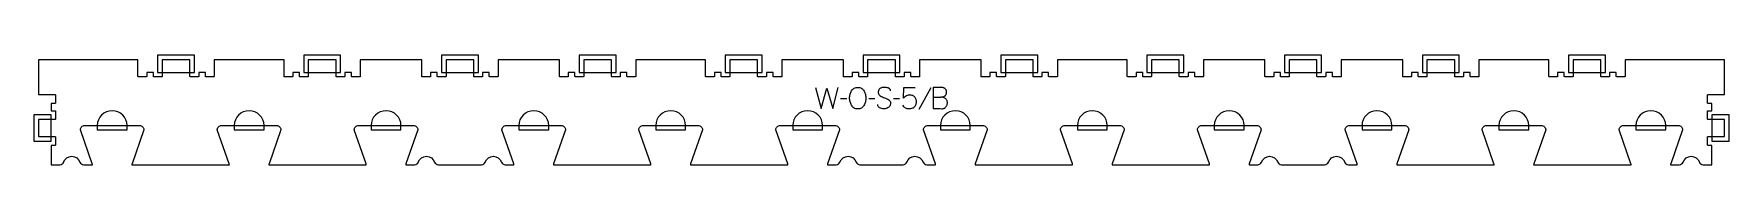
# Model space of a CAD drawing. Extents: x -6 to 2406, y 0 to 156.
import ezdxf

# ---------------------------------------------------------------- set-up
doc = ezdxf.new("R2010")
doc.units = 0
for name, color, linetype in [('1_ANYTOOL_1MMDEEP_LABELS_S', 2, 'CONTINUOUS'), ('4_ANYTOOL_CUTTHROUGH_OUTSI', 5, 'CONTINUOUS'), ('5_ANYTOOL_HALF_MILL_9MM_IN', 3, 'CONTINUOUS')]:
    doc.layers.add(name, color=color, linetype=linetype)

msp = doc.modelspace()

# ---------------------------------------------------------------- linework, layer by layer
at = {"layer": '1_ANYTOOL_1MMDEEP_LABELS_S'}
for p, q in [((1270.057136, 109.495907), (1252.871422, 78.724478)), ((1150.314279, 93.85305), (1141.528565, 93.767336)), ((1190.342851, 93.85305), (1181.557136, 93.767336)), ((1225.399994, 93.85305), (1216.614279, 93.767336))]:
    msp.add_line(p, q, dxfattribs=at)
msp.add_lwpolyline([(1105.957136, 109.967336), (1113.671422, 79.967336), (1122.114279, 109.067336), (1130.599994, 79.967336), (1138.099994, 109.967336)], dxfattribs=at)
msp.add_lwpolyline([(1166.385708, 110.310193, -0.064784), (1169.059663, 109.962272, -0.088904), (1171.485708, 108.831621, -0.05419), (1173.408272, 107.139491, -0.051179), (1174.935708, 105.081621, -0.041653), (1176.117907, 102.652849, -0.036749), (1176.907136, 100.067336, -0.024892), (1177.364916, 97.448073, -0.030823), (1177.528565, 94.795907, -0.034269), (1177.352045, 92.22341, -0.031918), (1176.837494, 89.695907, -0.031725), (1175.949307, 87.08651, -0.026303), (1174.764279, 84.595907, -0.058719), (1173.240499, 82.43416, -0.077745), (1171.201779, 80.770907, -0.077243), (1168.714791, 79.79207, -0.055252), (1166.042851, 79.495907, -0.054051), (1163.288926, 79.794486, -0.077615), (1160.723208, 80.792336, -0.078558), (1158.648135, 82.479409, -0.060481), (1157.107136, 84.681621, -0.02629), (1155.920476, 87.220841, -0.031299), (1155.033922, 89.87805, -0.031469), (1154.518884, 92.464866, -0.033416), (1154.342851, 95.095907, -0.032847), (1154.521529, 97.812856, -0.035049), (1155.066065, 100.479836, -0.03503), (1155.982039, 103.056875, -0.032231), (1157.235708, 105.488764, -0.062518), (1158.857597, 107.555859, -0.074052), (1160.969636, 109.104836, -0.072322), (1163.59649, 110.035727, -0.049083)], format="xyb", close=True, dxfattribs=at)
for points in [[(1212.585708, 105.381621, 0.071867), (1212.392594, 106.718228, 0.100684), (1211.766065, 107.899478, 0.047558), (1211.291511, 108.375929, 0.038563), (1210.741511, 108.764657, 0.037928), (1210.044324, 109.112125, 0.026634), (1209.307136, 109.367336, 0.028461), (1206.283803, 110.053318, 0.041577), (1203.199994, 110.310193, 0.036938), (1201.697634, 110.199053, 0.041531), (1200.232136, 109.854836, 0.041583), (1198.85476, 109.277627, 0.038125), (1197.585708, 108.488764, 0.057611), (1196.515555, 107.49686, 0.065808), (1195.721422, 106.276264, 0.06469), (1195.243926, 104.816709, 0.046778), (1195.099994, 103.281621, 0.052235), (1195.262349, 101.731779, 0.075448), (1195.807136, 100.281621, 0.076671), (1196.723228, 99.108569, 0.061023), (1197.928565, 98.224478, 0.021951), (1200.957419, 96.697133, 0.018213), (1204.099994, 95.417336, -0.02405), (1207.201478, 94.111873, -0.02981), (1210.142851, 92.481621, -0.068439), (1211.284153, 91.515691, -0.079282), (1212.092851, 90.263764, -0.076308), (1212.51785, 88.685082, -0.047772), (1212.542851, 87.038764, -0.046243), (1212.249616, 85.357805, -0.06359), (1211.599994, 83.786978, -0.064671), (1210.62717, 82.50279, -0.057073), (1209.371422, 81.488764, -0.067522), (1206.403114, 80.125854, -0.070793), (1203.178565, 79.624478, -0.064027), (1200.03955, 79.986994, -0.070447), (1197.114279, 81.167336, -0.054374), (1195.955862, 82.016968, -0.074742), (1195.057136, 83.12805, -0.075199), (1194.534129, 84.434428, -0.057737), (1194.371422, 85.838764)], [(1229.685708, 84.724478, 0.051644), (1231.420746, 82.704566, 0.067529), (1233.574994, 81.156621, 0.067834), (1236.031751, 80.25215, 0.054378), (1238.642851, 79.967336, 0.039344), (1241.626104, 80.202443, 0.059901), (1244.492851, 81.017336, 0.055966), (1245.707657, 81.694339, 0.047768), (1246.758922, 82.608407, 0.046557), (1247.754337, 83.873696, 0.031515), (1248.542851, 85.281621, 0.047557), (1249.231143, 87.161002, 0.064093), (1249.485708, 89.138764, 0.035335), (1249.344389, 91.135943, 0.045148), (1248.885708, 93.081621, 0.045692), (1248.135582, 94.793111, 0.046166), (1247.085708, 96.338764, 0.060461), (1245.7508, 97.610319, 0.060801), (1244.149994, 98.524478, 0.059081), (1242.186501, 99.0878, 0.040364), (1240.142851, 99.25305, 0.051634), (1237.562259, 98.985846, 0.068321), (1235.128565, 98.117336, 0.044671), (1232.88678, 96.685182, 0.031916), (1230.885708, 94.924478), (1231.614279, 109.967336), (1247.814279, 109.967336)], [(1273.485708, 96.295907), (1284.028565, 96.424478, 0.046847), (1286.977267, 96.900927, 0.060102), (1289.749994, 97.988764, 0.086388), (1290.856696, 98.85889, 0.076384), (1291.630351, 100.04055, 0.070405), (1292.12782, 101.728299, 0.036531), (1292.257136, 103.495907, 0.031885), (1292.165516, 104.931165, 0.051083), (1291.839279, 106.327157, 0.053001), (1291.330992, 107.413716, 0.064647), (1290.585708, 108.349478, 0.064346), (1289.612417, 109.075043, 0.050037), (1288.496422, 109.562871, 0.048317), (1287.051866, 109.879154, 0.029756), (1285.571422, 109.967336), (1273.485708, 109.967336)], [(1273.485708, 109.967336), (1273.485708, 79.967336), (1283.171422, 79.967336), (1285.699994, 79.881621, 0.048381), (1287.378887, 79.985537, 0.066146), (1288.983922, 80.46555, 0.067079), (1290.347686, 81.31422, 0.057042), (1291.464279, 82.474478, 0.037099), (1292.358951, 83.845719, 0.042913), (1293.023208, 85.34055, 0.043052), (1293.414368, 86.896197, 0.040094), (1293.542851, 88.495907, 0.045096), (1293.380479, 90.292523, 0.070597), (1292.814279, 91.994121, 0.073303), (1291.888301, 93.32316, 0.067093), (1290.628565, 94.345907, 0.063103), (1287.454055, 95.770853, 0.053716), (1284.028565, 96.424478)]]:
    msp.add_lwpolyline(points, format="xyb", dxfattribs=at)
at = {"layer": '4_ANYTOOL_CUTTHROUGH_OUTSI'}
msp.add_lwpolyline([(1230.404437, 0, 0.317837), (1235.825589, 3.833333, -0.707107), (1258.924411, 3.833333, 0.317837), (1264.345563, 0), (1276.744563, 0, 0.061784), (1276.509569, 1.39487), (1259.614035, 49.667412, -0.084368), (1259.6, 49.75, -0.414214), (1265.85, 56), (1343.85, 56, -0.414214), (1350.1, 49.75, -0.084368), (1350.085965, 49.667412), (1333.186852, 1.383805, 0.061178), (1332.955437, 0), (1471.644563, 0, 0.061784), (1471.409569, 1.39487), (1454.514035, 49.667412, -0.084368), (1454.5, 49.75, -0.414214), (1460.75, 56), (1538.75, 56, -0.414214), (1545, 49.75, -0.084368), (1544.985965, 49.667412), (1528.086852, 1.383805, 0.061178), (1527.855437, 0), (1666.544563, 0, 0.061784), (1666.309569, 1.39487), (1649.414035, 49.667412, -0.084368), (1649.4, 49.75, -0.414214), (1655.65, 56), (1733.65, 56, -0.414214), (1739.9, 49.75, -0.084368), (1739.885965, 49.667412), (1722.986852, 1.383805, 0.061178), (1722.755437, 0), (1735.154437, 0, 0.317837), (1740.575589, 3.833333, -0.707107), (1763.674411, 3.833333, 0.317837), (1769.095563, 0), (1830.404437, 0, 0.317837), (1835.825589, 3.833333, -0.707107), (1858.924411, 3.833333, 0.317837), (1864.345563, 0), (1876.744563, 0, 0.061784), (1876.509569, 1.39487), (1859.614035, 49.667412, -0.084368), (1859.6, 49.75, -0.414214), (1865.85, 56), (1943.85, 56, -0.414214), (1950.1, 49.75, -0.084368), (1950.085965, 49.667412), (1933.186852, 1.383805, 0.061178), (1932.955437, 0), (2071.644563, 0, 0.061784), (2071.409569, 1.39487), (2054.514035, 49.667412, -0.084368), (2054.5, 49.75, -0.414214), (2060.75, 56), (2138.75, 56, -0.414214), (2145, 49.75, -0.084368), (2144.985965, 49.667412), (2128.086852, 1.383805, 0.061178), (2127.855437, 0), (2266.544563, 0, 0.061784), (2266.309569, 1.39487), (2249.414035, 49.667412, -0.084368), (2249.4, 49.75, -0.414214), (2255.65, 56), (2333.65, 56, -0.414214), (2339.9, 49.75, -0.084368), (2339.885965, 49.667412), (2322.986852, 1.383805, 0.061178), (2322.755437, 0), (2335.154437, 0, 0.317837), (2340.575589, 3.833333, -0.317837), (2352.125, 12, -0.317837), (2363.674411, 3.833333, 0.317837), (2369.095563, 0), (2381.5, 0), (2381.5, 27.5), (2375.75, 27.5, -0.414214), (2375.5, 27.75), (2375.5, 39.75, -0.414214), (2375.75, 40), (2399.5, 40), (2399.5, 64.5), (2375.75, 64.5, -0.414214), (2375.5, 64.75), (2375.5, 76.75, -0.414214), (2375.75, 77), (2381.5, 77), (2381.5, 87.5), (2375.75, 87.5, -0.414214), (2375.5, 87.75), (2375.5, 99.75, -0.414214), (2375.75, 100), (2399.5, 100), (2399.5, 149.5), (2258, 149.5), (2258, 125.75, -0.414214), (2257.75, 125.5), (2245.75, 125.5, -0.414214), (2245.5, 125.75), (2245.5, 131.5), (2236, 131.5), (2236, 125.75, -0.414214), (2235.75, 125.5), (2223.75, 125.5, -0.414214), (2223.5, 125.75), (2223.5, 149.5), (2184, 149.5), (2184, 125.75, -0.414214), (2183.75, 125.5), (2171.75, 125.5, -0.414214), (2171.5, 125.75), (2171.5, 131.5), (2162, 131.5), (2162, 125.75, -0.414214), (2161.75, 125.5), (2149.75, 125.5, -0.414214), (2149.5, 125.75), (2149.5, 149.5), (2050, 149.5), (2050, 125.75, -0.414214), (2049.75, 125.5), (2037.75, 125.5, -0.414214), (2037.5, 125.75), (2037.5, 131.5), (2028, 131.5), (2028, 125.75, -0.414214), (2027.75, 125.5), (2015.75, 125.5, -0.414214), (2015.5, 125.75), (2015.5, 149.5), (1976, 149.5), (1976, 125.75, -0.414214), (1975.75, 125.5), (1963.75, 125.5, -0.414214), (1963.5, 125.75), (1963.5, 131.5), (1954, 131.5), (1954, 125.75, -0.414214), (1953.75, 125.5), (1941.75, 125.5, -0.414214), (1941.5, 125.75), (1941.5, 149.5), (1854, 149.5), (1854, 125.75, -0.414214), (1853.75, 125.5), (1841.75, 125.5, -0.414214), (1841.5, 125.75), (1841.5, 131.5), (1832, 131.5), (1832, 125.75, -0.414214), (1831.75, 125.5), (1819.75, 125.5, -0.414214), (1819.5, 125.75), (1819.5, 149.5), (1780, 149.5), (1780, 125.75, -0.414214), (1779.75, 125.5), (1767.75, 125.5, -0.414214), (1767.5, 125.75), (1767.5, 131.5), (1758, 131.5), (1758, 125.75, -0.414214), (1757.75, 125.5), (1745.75, 125.5, -0.414214), (1745.5, 125.75), (1745.5, 149.5), (1658, 149.5), (1658, 125.75, -0.414214), (1657.75, 125.5), (1645.75, 125.5, -0.414214), (1645.5, 125.75), (1645.5, 131.5), (1636, 131.5), (1636, 125.75, -0.414214), (1635.75, 125.5), (1623.75, 125.5, -0.414214), (1623.5, 125.75), (1623.5, 149.5), (1584, 149.5), (1584, 125.75, -0.414214), (1583.75, 125.5), (1571.75, 125.5, -0.414214), (1571.5, 125.75), (1571.5, 131.5), (1562, 131.5), (1562, 125.75, -0.414214), (1561.75, 125.5), (1549.75, 125.5, -0.414214), (1549.5, 125.75), (1549.5, 149.5), (1450, 149.5), (1450, 125.75, -0.414214), (1449.75, 125.5), (1437.75, 125.5, -0.414214), (1437.5, 125.75), (1437.5, 131.5), (1428, 131.5), (1428, 125.75, -0.414214), (1427.75, 125.5), (1415.75, 125.5, -0.414214), (1415.5, 125.75), (1415.5, 149.5), (1376, 149.5), (1376, 125.75, -0.414214), (1375.75, 125.5), (1363.75, 125.5, -0.414214), (1363.5, 125.75), (1363.5, 131.5), (1354, 131.5), (1354, 125.75, -0.414214), (1353.75, 125.5), (1341.75, 125.5, -0.414214), (1341.5, 125.75), (1341.5, 149.5), (1254, 149.5), (1254, 125.75, -0.414214), (1253.75, 125.5), (1241.75, 125.5, -0.414214), (1241.5, 125.75), (1241.5, 131.5), (1232, 131.5), (1232, 125.75, -0.414214), (1231.75, 125.5), (1219.75, 125.5, -0.414214), (1219.5, 125.75), (1219.5, 149.5), (1180, 149.5), (1180, 125.75, -0.414214), (1179.75, 125.5), (1167.75, 125.5, -0.414214), (1167.5, 125.75), (1167.5, 131.5), (1158, 131.5), (1158, 125.75, -0.414214), (1157.75, 125.5), (1145.75, 125.5, -0.414214), (1145.5, 125.75), (1145.5, 149.5), (1058, 149.5), (1058, 125.75, -0.414214), (1057.75, 125.5), (1045.75, 125.5, -0.414214), (1045.5, 125.75), (1045.5, 131.5), (1036, 131.5), (1036, 125.75, -0.414214), (1035.75, 125.5), (1023.75, 125.5, -0.414214), (1023.5, 125.75), (1023.5, 149.5), (984, 149.5), (984, 125.75, -0.414214), (983.75, 125.5), (971.75, 125.5, -0.414214), (971.5, 125.75), (971.5, 131.5), (962, 131.5), (962, 125.75, -0.414214), (961.75, 125.5), (949.75, 125.5, -0.414214), (949.5, 125.75), (949.5, 149.5), (850, 149.5), (850, 125.75, -0.414214), (849.75, 125.5), (837.75, 125.5, -0.414214), (837.5, 125.75), (837.5, 131.5), (828, 131.5), (828, 125.75, -0.414214), (827.75, 125.5), (815.75, 125.5, -0.414214), (815.5, 125.75), (815.5, 149.5), (776, 149.5), (776, 125.75, -0.414214), (775.75, 125.5), (763.75, 125.5, -0.414214), (763.5, 125.75), (763.5, 131.5), (754, 131.5), (754, 125.75, -0.414214), (753.75, 125.5), (741.75, 125.5, -0.414214), (741.5, 125.75), (741.5, 149.5), (654, 149.5), (654, 125.75, -0.414214), (653.75, 125.5), (641.75, 125.5, -0.414214), (641.5, 125.75), (641.5, 131.5), (632, 131.5), (632, 125.75, -0.414214), (631.75, 125.5), (619.75, 125.5, -0.414214), (619.5, 125.75), (619.5, 149.5), (580, 149.5), (580, 125.75, -0.414214), (579.75, 125.5), (567.75, 125.5, -0.414214), (567.5, 125.75), (567.5, 131.5), (558, 131.5), (558, 125.75, -0.414214), (557.75, 125.5), (545.75, 125.5, -0.414214), (545.5, 125.75), (545.5, 149.5), (458, 149.5), (458, 125.75, -0.414214), (457.75, 125.5), (445.75, 125.5, -0.414214), (445.5, 125.75), (445.5, 131.5), (436, 131.5), (436, 125.75, -0.414214), (435.75, 125.5), (423.75, 125.5, -0.414214), (423.5, 125.75), (423.5, 149.5), (384, 149.5), (384, 125.75, -0.414214), (383.75, 125.5), (371.75, 125.5, -0.414214), (371.5, 125.75), (371.5, 131.5), (362, 131.5), (362, 125.75, -0.414214), (361.75, 125.5), (349.75, 125.5, -0.414214), (349.5, 125.75), (349.5, 149.5), (250, 149.5), (250, 125.75, -0.414214), (249.75, 125.5), (237.75, 125.5, -0.414214), (237.5, 125.75), (237.5, 131.5), (228, 131.5), (228, 125.75, -0.414214), (227.75, 125.5), (215.75, 125.5, -0.414214), (215.5, 125.75), (215.5, 149.5), (176, 149.5), (176, 125.75, -0.414214), (175.75, 125.5), (163.75, 125.5, -0.414214), (163.5, 125.75), (163.5, 131.5), (154, 131.5), (154, 125.75, -0.414214), (153.75, 125.5), (141.75, 125.5, -0.414214), (141.5, 125.75), (141.5, 149.5), (0, 149.5), (0, 100), (23.75, 100, -0.414214), (24, 99.75), (24, 87.75, -0.414214), (23.75, 87.5), (18, 87.5), (18, 77), (23.75, 77, -0.414214), (24, 76.75), (24, 64.75, -0.414214), (23.75, 64.5), (0, 64.5), (0, 40), (23.75, 40, -0.414214), (24, 39.75), (24, 27.75, -0.414214), (23.75, 27.5), (18, 27.5), (18, 0), (30.404437, 0, 0.317837), (35.825589, 3.833333, -0.707107), (58.924411, 3.833333, 0.317837), (64.345563, 0), (76.744563, 0, 0.061784), (76.509569, 1.39487), (59.614035, 49.667412, -0.084368), (59.6, 49.75, -0.414214), (65.85, 56), (143.85, 56, -0.414214), (150.1, 49.75, -0.084368), (150.085965, 49.667412), (133.186852, 1.383805, 0.0608), (132.955521, 0), (271.644563, 0, 0.061784), (271.409569, 1.39487), (254.514035, 49.667412, -0.084368), (254.5, 49.75, -0.414214), (260.75, 56), (338.75, 56, -0.414214), (345, 49.75, -0.084368), (344.985965, 49.667412), (328.086852, 1.383805, 0.0608), (327.855521, 0), (466.544563, 0, 0.061784), (466.309569, 1.39487), (449.414035, 49.667412, -0.084368), (449.4, 49.75, -0.414214), (455.65, 56), (533.65, 56, -0.414214), (539.9, 49.75, -0.084368), (539.885965, 49.667412), (522.986852, 1.383805, 0.0608), (522.755521, 0), (535.154437, 0, 0.317837), (540.575589, 3.833333, -0.707107), (563.674411, 3.833333, 0.317837), (569.095563, 0), (630.404437, 0, 0.317837), (635.825589, 3.833333, -0.707107), (658.924411, 3.833333, 0.317837), (664.345563, 0), (676.744563, 0, 0.061784), (676.509569, 1.39487), (659.614035, 49.667412, -0.084368), (659.6, 49.75, -0.414214), (665.85, 56), (743.85, 56, -0.414214), (750.1, 49.75, -0.084368), (750.085965, 49.667412), (733.186852, 1.383805, 0.0608), (732.955521, 0), (871.644563, 0, 0.061784), (871.409569, 1.39487), (854.514035, 49.667412, -0.084368), (854.5, 49.75, -0.414214), (860.75, 56), (938.75, 56, -0.414214), (945, 49.75, -0.084368), (944.985965, 49.667412), (928.086852, 1.383805, 0.0608), (927.855521, 0), (1066.544563, 0, 0.061784), (1066.309569, 1.39487), (1049.414035, 49.667412, -0.084368), (1049.4, 49.75, -0.414214), (1055.65, 56), (1133.65, 56, -0.414214), (1139.9, 49.75, -0.084368), (1139.885965, 49.667412), (1122.986852, 1.383805, 0.0608), (1122.755521, 0), (1135.154437, 0, 0.317837), (1140.575589, 3.833333, -0.317837), (1152.125, 12, -0.317837), (1163.674411, 3.833333, 0.317837), (1169.095563, 0)], format="xyb", close=True, dxfattribs=at)
at = {"layer": '5_ANYTOOL_HALF_MILL_9MM_IN'}
for points in [[(175.5, 131.5), (216, 131.5), (222, 131.5), (222, 156), (215.74, 156), (175.76, 156), (169.5, 156), (169.5, 131.5)], [(383.5, 131.5), (424, 131.5), (430, 131.5), (430, 156), (423.74, 156), (383.76, 156), (377.5, 156), (377.5, 131.5)], [(579.5, 131.5), (620, 131.5), (626, 131.5), (626, 156), (619.74, 156), (579.76, 156), (573.5, 156), (573.5, 131.5)], [(775.5, 131.5), (816, 131.5), (822, 131.5), (822, 156), (815.74, 156), (775.76, 156), (769.5, 156), (769.5, 131.5)], [(983.5, 131.5), (1024, 131.5), (1030, 131.5), (1030, 156), (1023.74, 156), (983.76, 156), (977.5, 156), (977.5, 131.5)], [(1179.5, 131.5), (1220, 131.5), (1226, 131.5), (1226, 149.74), (1226, 156), (1173.5, 156), (1173.5, 149.74), (1173.5, 131.5)], [(1375.5, 131.5), (1416, 131.5), (1422, 131.5), (1422, 149.74), (1422, 156), (1369.5, 156), (1369.5, 149.74), (1369.5, 131.5)], [(1583.5, 131.5), (1624, 131.5), (1630, 131.5), (1630, 149.74), (1630, 156), (1577.5, 156), (1577.5, 149.74), (1577.5, 131.5)], [(1779.5, 131.5), (1820, 131.5), (1826, 131.5), (1826, 149.74), (1826, 156), (1773.5, 156), (1773.5, 149.74), (1773.5, 131.5)], [(1975.5, 131.5), (2016, 131.5), (2022, 131.5), (2022, 149.74), (2022, 156), (1969.5, 156), (1969.5, 149.74), (1969.5, 131.5)], [(2183.5, 131.5), (2224, 131.5), (2230, 131.5), (2230, 149.74), (2230, 156), (2177.5, 156), (2177.5, 149.74), (2177.5, 131.5)], [(18, 39.5), (18, 65), (18, 71), (-6.5, 71), (-6.5, 64.74), (-6.5, 39.76), (-6.5, 33.5), (18, 33.5)], [(2381.5, 65), (2381.5, 39.5), (2381.5, 33.5), (2399.74, 33.5), (2406, 33.5), (2406, 71), (2399.74, 71), (2381.5, 71)]]:
    msp.add_lwpolyline(points, close=True, dxfattribs=at)
for points in [[(126.1, 55.75, 1), (83.6, 55.75), (83.6, 49.5), (126.1, 49.5)], [(321, 55.75, 1), (278.5, 55.75), (278.5, 49.5), (321, 49.5)], [(515.9, 55.75, 1), (473.4, 55.75), (473.4, 49.5), (515.9, 49.5)], [(726.1, 55.75, 1), (683.6, 55.75), (683.6, 49.5), (726.1, 49.5)], [(921, 55.75, 1), (878.5, 55.75), (878.5, 49.5), (921, 49.5)], [(1115.9, 55.75, 1), (1073.4, 55.75), (1073.4, 49.5), (1115.9, 49.5)], [(1326.1, 55.5), (1326.1, 55.75, 1), (1283.6, 55.75), (1283.6, 49.5), (1326.1, 49.5)], [(1521, 55.5), (1521, 55.75, 1), (1478.5, 55.75), (1478.5, 49.5), (1521, 49.5)], [(1715.9, 55.5), (1715.9, 55.75, 1), (1673.4, 55.75), (1673.4, 49.5), (1715.9, 49.5)], [(1926.1, 55.5), (1926.1, 55.75, 1), (1883.6, 55.75), (1883.6, 49.5), (1926.1, 49.5)], [(2121, 55.5), (2121, 55.75, 1), (2078.5, 55.75), (2078.5, 49.5), (2121, 49.5)], [(2315.9, 55.5), (2315.9, 55.75, 1), (2273.4, 55.75), (2273.4, 49.5), (2315.9, 49.5)]]:
    msp.add_lwpolyline(points, format="xyb", close=True, dxfattribs=at)

doc.saveas('drawing.dxf')
